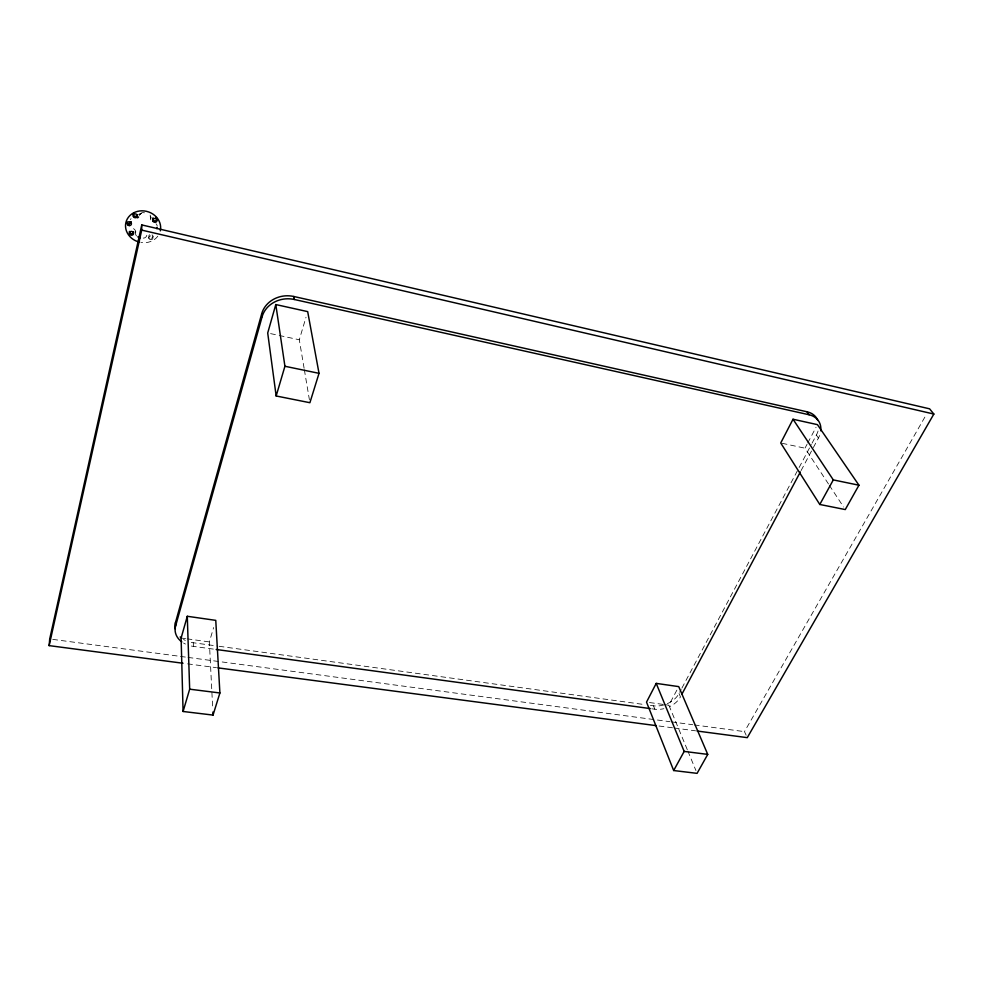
<?xml version="1.0" encoding="UTF-8"?>
<svg xmlns="http://www.w3.org/2000/svg" width="983" height="983" viewBox="0 0 983 983"><rect width="100%" height="100%" fill="white"/><g stroke="black" fill="none" stroke-linecap="round" stroke-linejoin="round"><path stroke-width="0.74" stroke-dasharray="4.92 3.69" d="M148.838 238.046L148.838 236.596M136.477 235.945L135.826 234.9A4.657 4.153 14.8 0 1 135.642 232.75L135.703 231.607L135.593 232.983M212.586 705.941L209.354 641.911L213.63 627.547M304.103 368.244L299.299 339.774L306.008 317.251M139.512 215.216L139.967 214.257M139.709 214.736L141.171 213.311L138.603 214.417M687.301 749.71L668.882 705.204L677.324 689.267M828.485 483.992L804.979 448.187L807.055 444.267M807.743 442.964L816.062 427.261M650.427 705.389L653.462 705.806A20.238 14.18 -21.5 0 0 679.032 693.506L681.182 689.452M681.907 688.1L798.405 468.879M799.118 467.527L811.344 444.513M812.069 443.161L816.381 435.039A23.236 17.596 -32.2 0 0 818.384 429.706M801.084 470.574L812.646 448.899M813.359 447.548L818.421 438.062A23.309 17.62 -32.1 0 0 820.436 432.717M746.158 735.235L744.487 731.622L926.564 414.15M141.171 213.311L140.532 213.606L141.564 212.906A3.232 2.888 16.3 0 1 143.014 212.647A14.143 12.632 15.4 0 1 144.538 212.795M187.556 663.857L216.457 667.666M659.065 726.007L672.753 727.813M674.264 728.022L695.559 730.824M52.75 639.38L178.931 656.202M180.454 656.411L186.537 657.222M188.048 657.418L669.988 721.694M671.512 721.891L692.794 724.729M694.317 724.938L744.487 731.622M191.415 646.04A23.26 17.583 -3.7 0 0 193.418 646.384L214.663 649.271M651.803 708.792L654.838 709.21A20.287 14.192 -21.4 0 0 663.881 708.682M182.605 638.225L185.578 638.643M187.065 638.839L209.354 641.911M649.493 702.538L662.923 704.381M664.41 704.59L668.882 705.204M191.28 642.403A23.187 17.559 -3.6 0 0 193.282 642.747L217.587 646.077M219.098 646.286L644.356 704.553M270.583 333.618L277.759 335.154M279.197 335.461L299.299 339.774M782.149 443.296L804.979 448.187M156.014 223.768L156.801 224.738A3.195 2.863 14.6 0 1 157.157 226.065M151.222 218.029L150.202 216.42L150.485 216.973M816.381 435.039L818.421 438.062M150.067 215.117L150.51 215.928A4.694 4.202 16 0 1 150.682 218.103A4.239 3.809 15.2 0 0 151.333 220.929M829.32 485.27L843.586 507.007M679.032 693.506L680.469 696.886A20.287 14.192 -21.4 0 1 669.706 706.617M687.879 751.098L695.939 770.574M653.462 705.806L654.838 709.21M150.424 216.838L150.632 218.779M304.349 369.743L309.399 399.712M193.282 642.747L193.418 646.384M152.955 236.129L152.955 237.579M152.033 234.839A2.101 1.88 13.9 0 1 152.476 237.677A2.101 1.88 13.9 0 1 149.33 237.542A2.101 1.88 13.9 0 1 149.735 234.74M157.808 236.227A17.706 15.802 15.3 0 1 141.269 242.494M143.272 238.095A3.195 2.851 14.5 0 0 144.71 237.837L145.73 237.186A4.657 4.141 14.7 0 0 146.799 235.33A4.202 3.76 13.9 0 1 147.929 233.549M135.642 232.75A4.251 3.772 15.5 0 0 132.386 228.216A4.694 4.178 16.1 0 1 130.506 227.319M130.309 219.528A3.232 2.875 16.4 0 1 131.083 218.718M139.598 214.982A4.694 4.202 16.1 0 1 140.532 213.569M185.345 640.412A23.187 17.559 -3.6 0 1 183.489 639.429M185.455 644.049A23.26 17.583 -3.7 0 1 183.588 643.054M149.035 238.574A2.101 1.88 13.8 0 0 152.648 238.918A2.101 1.88 13.8 0 0 151.013 235.92A2.101 1.88 13.8 0 0 149.035 238.574"/><path stroke-width="1.47" d="M182.998 663.255L49.15 645.622L141.712 230.108L141.761 224.923L929.611 408.83L933.85 414.052L747.277 737.643L697.082 731.02M127.225 222.158A2.138 1.905 16.5 0 0 129.092 224.112L129.08 224.824A3.232 2.875 16.1 0 0 129.215 225.611M49.15 645.622L49.703 638.975L141.761 224.923M175.343 628.997A23.187 17.559 -3.6 0 1 175.527 622.386L261.711 313.712A26.148 23.248 -3.2 0 1 293.794 296.485L807.006 411.779A23.236 17.596 -32.2 0 1 817.807 420.441M181.843 641.911A23.26 17.583 -3.7 0 1 175.601 625.999L262.105 316.759L261.711 313.712M187.286 616.28L181.118 638.028L183.084 711.483L213.041 715.083L219.897 692.978L215.768 620.359L187.286 616.28L189.67 689.181L183.084 711.483M275.793 304.546L267.708 333.004L276.162 395.977L309.903 402.711L319.02 373.331L307.679 311.623L275.793 304.546L284.923 366.266L276.162 395.977M656.214 683.382L646.519 702.12L673.674 770.537L697.082 773.351L707.735 754.391L678.737 686.613L656.214 683.382L684.168 751.417L673.674 770.537M793.023 419.237L780.723 442.989L819.797 504.476L845.269 509.563L858.945 485.209L817.451 424.644L793.023 419.237L833.301 479.901L858.945 485.209M131.28 221.728L129.092 224.112M681.907 694.182L800.359 471.938M819.797 504.476L833.301 479.901M189.67 689.181L219.897 692.978M684.168 751.417L707.735 754.391M217.98 667.875L656.017 725.614M216.186 649.48L650.279 708.583M284.923 366.266L319.02 373.331M262.105 316.759A26.246 23.297 -3.3 0 1 294.298 299.483L809.046 414.752A23.309 17.62 -32.1 0 1 820.756 430.824M141.712 230.108L933.85 414.052M807.006 411.779L809.046 414.752M293.794 296.485L294.298 299.483M212.893 712.036L213.041 715.083M175.527 622.386L175.601 625.999M133.553 231.644A2.126 1.88 15.5 0 1 131.476 233.782A2.126 1.88 15.5 0 1 129.412 231.398M137.399 214.884A2.138 1.905 16.9 0 1 134.904 216.26A2.138 1.905 16.9 0 1 133.233 213.901M133.528 213.25A2.138 1.905 16.9 0 1 134.13 212.721M156.911 218.754A2.113 1.905 15.2 0 1 155.203 220.892A2.113 1.905 15.2 0 1 152.77 219.221M152.77 218.509A2.113 1.905 15.2 0 1 153.078 217.857M155.99 217.44A2.113 1.905 15.2 0 1 156.592 218.017M139.721 242.199A17.706 15.802 15.3 0 1 125.849 222.748A17.706 15.802 15.3 0 1 146.578 211.345A17.706 15.802 15.3 0 1 160.303 230.87M140.409 237.714A14.143 12.632 15.4 0 1 137.792 236.854M157.083 227.429A14.143 12.632 15.4 0 1 156.875 228.646M138.591 217.01A4.276 3.821 16.9 0 1 137.46 217.833M181.744 638.274A23.187 17.559 -3.6 0 1 180.159 636.972M127.679 224.788A2.138 1.905 16.4 0 0 131.304 224.407A2.138 1.905 16.4 0 0 128.92 221.74A2.138 1.905 16.4 0 0 127.679 224.788M129.584 234.089A2.126 1.892 15.4 0 0 133.233 234.446A2.126 1.892 15.4 0 0 131.55 231.423A2.126 1.892 15.4 0 0 129.584 234.089M133.405 216.579A2.138 1.917 16.7 0 0 137.079 216.948A2.138 1.917 16.7 0 0 135.384 213.889A2.138 1.917 16.7 0 0 133.405 216.579M152.967 221.175A2.126 1.905 15.1 0 0 156.616 221.544A2.126 1.905 15.1 0 0 154.97 218.496A2.126 1.905 15.1 0 0 152.967 221.175"/></g></svg>
